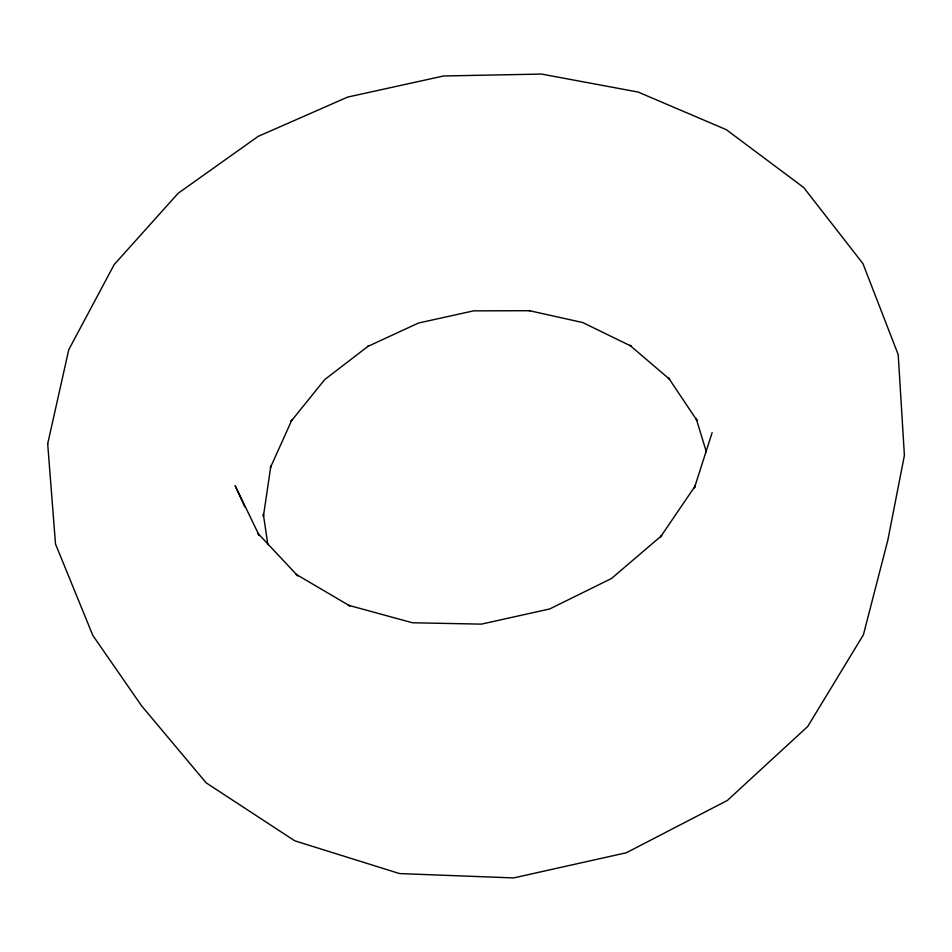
<?xml version="1.0" encoding="UTF-8"?>
<svg xmlns="http://www.w3.org/2000/svg" width="952" height="952" viewBox="0 0 952 952"><rect width="100%" height="100%" fill="white"/><g stroke="black" fill="none" stroke-linecap="round" stroke-linejoin="round"><path stroke-width="1.43" d="M712.12 432.66L694.413 487.912L695.353 485.77L660.486 536.976L661.735 535.595L611.422 578.542L549.649 608.971L481.391 624.131L412.347 622.751L348.206 605.186L349.848 605.924L296.108 574.318L297.786 575.877L257.849 533.31L259.206 535.5L235.12 485.627L244.807 506.916M706.384 451.998L696.126 418.392L696.947 420.415L668.411 377.73L669.625 379.265L629.808 345.255L631.152 346.147L582.743 322.55L529.098 310.614L529.824 310.709L473.632 310.852L418.523 323.014L367.567 346.552L368.245 346.147L324.751 379.562L290.991 421.379L291.883 419.975L270.404 467.622L270.904 465.695L263.395 516.448L263.347 514.247L267.869 544.699M47.695 443.775L55.49 543.973L92.832 635.424L141.61 705.86L206.156 782.841L294.763 840.818L399.554 873.579L513.568 877.923L626.345 852.754L727.364 800.442L807.724 726.483L863.404 634.794L887.859 540.07L904.4 455.389L898.212 354.644L862.94 263.609L803.69 187.508L726.328 129.686L638.114 92.046L541.557 74.078L443.656 75.97L347.694 97.068L258.111 136.41L178.143 193.28L114.216 264.549L68.782 349.658L47.695 443.775"/></g></svg>
